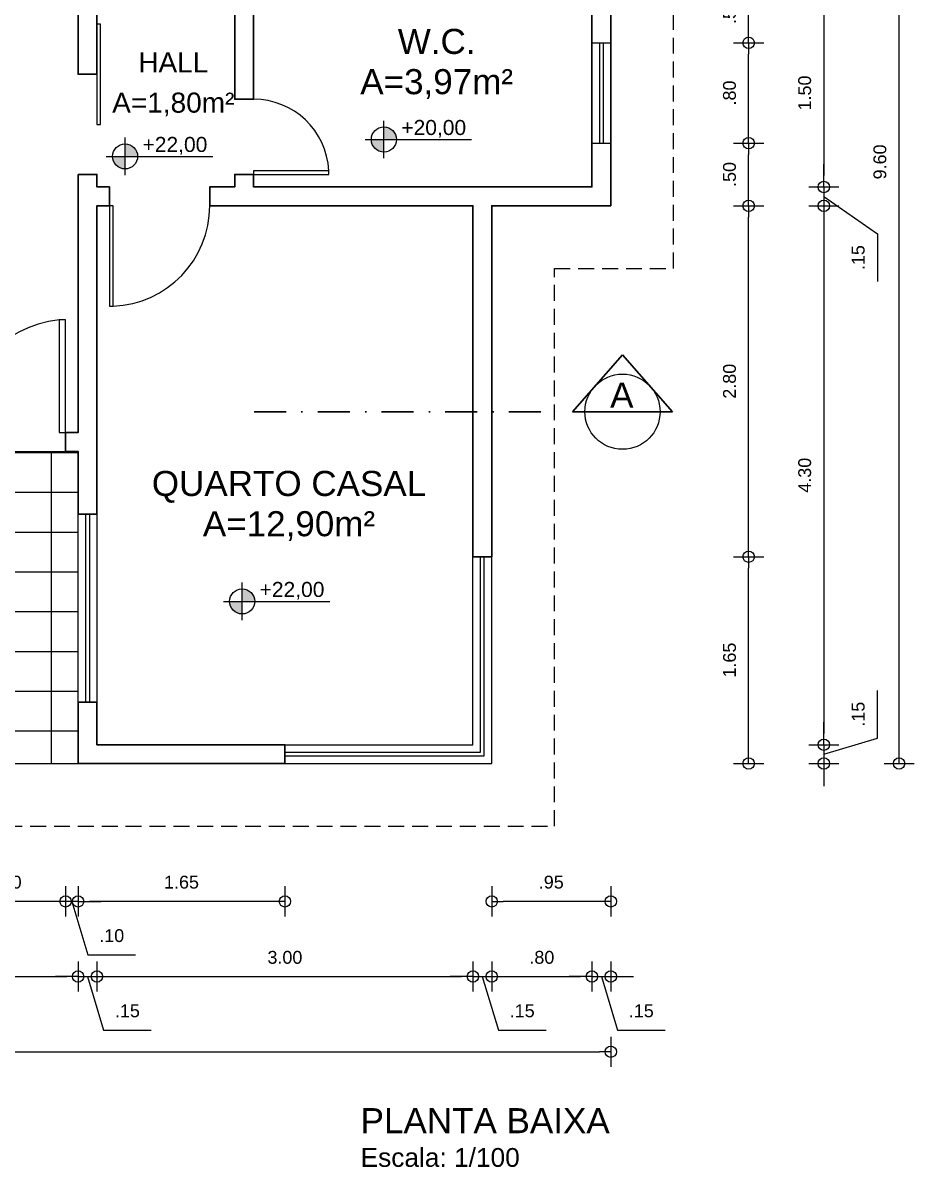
# Model space of a CAD drawing. Header units: millimetres. Extents: x -1525 to 15138, y -10945 to 5726.
# Drawn here: x 8027 to 15138, y -10782 to -1652 of the extents above; entities that cross this region are included whole.
import ezdxf
from ezdxf.enums import TextEntityAlignment as Align

# ---------------------------------------------------------------- set-up
doc = ezdxf.new("R2010")
doc.units = ezdxf.units.MM
doc.header["$LTSCALE"] = 5
doc.linetypes.add('DASHDOTX2', pattern=[50.8, 25.4, -12.7, 0, -12.7])
doc.linetypes.add('DASHEDX2', pattern=[38.1, 25.4, -12.7])
for name, color, linetype in [('coberta', 7, 'DASHEDX2'), ('cota piso', 7, 'Continuous'), ('dimensoes', 7, 'Continuous'), ('janela alta', 7, 'Continuous'), ('janela baixa', 7, 'Continuous'), ('parede baixa', 7, 'Continuous'), ('paredes', 7, 'Continuous'), ('piso', 7, 'Continuous'), ('portas', 7, 'Continuous'), ('texto', 7, 'Continuous')]:
    doc.layers.add(name, color=color, linetype=linetype)
doc.layers.add('corte', color=7, linetype='Continuous', lineweight=30)
doc.styles.get("Standard").update_dxf_attribs({"font": 'Arial.ttf'})
doc.dimstyles.new('ISO-25', dxfattribs={"dimtxt": 102.5, "dimasz": 90.5, "dimexe": 120, "dimexo": 0.625, "dimgap": 100.625, "dimtad": 1, "dimlfac": 0.001, "dimzin": 4, "dimdsep": 46, "dimtxsty": 'Standard', "dimblk": 'ORIGIN', "dimblk1": 'ORIGIN', "dimblk2": 'ORIGIN', "dimcen": 2.5, "dimazin": 0, "dimtfac": 1, "dimtmove": 0, "dimatfit": 3, "dimldrblk": 'ORIGIN', "dimfxl": 120, "dimfxlon": 1, "dimarcsym": 0})

# ---------------------------------------------------------------- blocks, each defined once
blk = doc.blocks.new('_Origin')
at = {"color": 0, "linetype": 'ByBlock', "lineweight": -2}
blk.add_line((0, 0), (-1, 0), dxfattribs=at)
blk.add_circle((0, 0), 0.5, dxfattribs=at)
blk = doc.blocks.new('*D4')
at = {"layer": 'Defpoints', "color": 0, "transparency": 16777216}
for p in [(11767.6, -3111.8), (12717.6, -3111.8), (11767.6, -8661.8)]:
    blk.add_point(p, dxfattribs=at)
at = {"layer": 'dimensoes', "color": 0, "lineweight": -2, "transparency": 16777216}
for p, q in [((11767.6, -8541.8), (11767.6, -8781.8)), ((12717.6, -8541.8), (12717.6, -8781.8)), ((12627.1, -8661.8), (11858.1, -8661.8))]:
    blk.add_line(p, q, dxfattribs=at)
at = {"layer": 'dimensoes', "color": 0, "lineweight": -2, "transparency": 16777216, "xscale": 90.5, "yscale": 90.5, "zscale": 90.5, "rotation": 180}
blk.add_blockref('_Origin', (11767.6, -8661.8), dxfattribs=at)
at = {"layer": 'dimensoes', "color": 0, "lineweight": -2, "transparency": 16777216, "xscale": 90.5, "yscale": 90.5, "zscale": 90.5}
blk.add_blockref('_Origin', (12717.6, -8661.8), dxfattribs=at)
at = {"layer": 'dimensoes', "color": 0, "transparency": 16777216, "insert": (12242.6, -8509.2), "char_height": 102.5, "attachment_point": 5}
blk.add_mtext('.95', dxfattribs=at)
blk = doc.blocks.new('*D6')
at = {"layer": 'Defpoints', "color": 0, "transparency": 16777216}
for p in [(8467.6, -7561.8), (10117.6, -7561.8), (8467.6, -8661.8)]:
    blk.add_point(p, dxfattribs=at)
at = {"layer": 'dimensoes', "color": 0, "lineweight": -2, "transparency": 16777216}
for p, q in [((8467.6, -8541.8), (8467.6, -8781.8)), ((10117.6, -8541.8), (10117.6, -8781.8)), ((10027.1, -8661.8), (8558.1, -8661.8))]:
    blk.add_line(p, q, dxfattribs=at)
at = {"layer": 'dimensoes', "color": 0, "lineweight": -2, "transparency": 16777216, "xscale": 90.5, "yscale": 90.5, "zscale": 90.5, "rotation": 180}
blk.add_blockref('_Origin', (8467.6, -8661.8), dxfattribs=at)
at = {"layer": 'dimensoes', "color": 0, "lineweight": -2, "transparency": 16777216, "xscale": 90.5, "yscale": 90.5, "zscale": 90.5}
blk.add_blockref('_Origin', (10117.6, -8661.8), dxfattribs=at)
at = {"layer": 'dimensoes', "color": 0, "transparency": 16777216, "insert": (9292.6, -8509.2), "char_height": 102.5, "attachment_point": 5}
blk.add_mtext('1.65', dxfattribs=at)
blk = doc.blocks.new('*D7')
at = {"layer": 'Defpoints', "color": 0, "transparency": 16777216}
for p in [(8367.6, -5071.8), (8467.6, -7561.8), (8367.6, -8661.8)]:
    blk.add_point(p, dxfattribs=at)
at = {"layer": 'dimensoes', "color": 0, "lineweight": -2, "transparency": 16777216}
for p, q in [((8367.6, -8541.8), (8367.6, -8781.8)), ((8467.6, -8541.8), (8467.6, -8781.8)), ((8277.1, -8661.8), (8186.6, -8661.8)), ((8467.6, -8661.8), (8367.6, -8661.8)), ((8467.6, -8661.8), (8367.6, -8661.8)), ((8417.6, -8661.8), (8545.6, -9088.6)), ((8558.1, -8661.8), (8648.6, -8661.8)), ((8545.6, -9088.6), (8925.9, -9088.6))]:
    blk.add_line(p, q, dxfattribs=at)
at = {"layer": 'dimensoes', "color": 0, "lineweight": -2, "transparency": 16777216, "xscale": 90.5, "yscale": 90.5, "zscale": 90.5}
blk.add_blockref('_Origin', (8367.6, -8661.8), dxfattribs=at)
at = {"layer": 'dimensoes', "color": 0, "lineweight": -2, "transparency": 16777216, "xscale": 90.5, "yscale": 90.5, "zscale": 90.5, "rotation": 180}
blk.add_blockref('_Origin', (8467.6, -8661.8), dxfattribs=at)
at = {"layer": 'dimensoes', "color": 0, "transparency": 16777216, "insert": (8735.8, -8936), "char_height": 102.5, "attachment_point": 5}
blk.add_mtext('.10', dxfattribs=at)
blk = doc.blocks.new('*D8')
at = {"layer": 'Defpoints', "color": 0, "transparency": 16777216}
for p in [(7467.6, -5071.8), (8367.6, -5071.8), (7467.6, -8661.8)]:
    blk.add_point(p, dxfattribs=at)
at = {"layer": 'dimensoes', "color": 0, "lineweight": -2, "transparency": 16777216}
for p, q in [((7467.6, -8541.8), (7467.6, -8781.8)), ((8367.6, -8541.8), (8367.6, -8781.8)), ((8277.1, -8661.8), (7558.1, -8661.8))]:
    blk.add_line(p, q, dxfattribs=at)
at = {"layer": 'dimensoes', "color": 0, "lineweight": -2, "transparency": 16777216, "xscale": 90.5, "yscale": 90.5, "zscale": 90.5, "rotation": 180}
blk.add_blockref('_Origin', (7467.6, -8661.8), dxfattribs=at)
at = {"layer": 'dimensoes', "color": 0, "lineweight": -2, "transparency": 16777216, "xscale": 90.5, "yscale": 90.5, "zscale": 90.5}
blk.add_blockref('_Origin', (8367.6, -8661.8), dxfattribs=at)
at = {"layer": 'dimensoes', "color": 0, "transparency": 16777216, "insert": (7917.6, -8509.2), "char_height": 102.5, "attachment_point": 5}
blk.add_mtext('.90', dxfattribs=at)
blk = doc.blocks.new('*D12')
at = {"layer": 'Defpoints', "color": 0, "transparency": 16777216}
for p in [(4567.6, -3711.8), (8467.6, -7561.8), (8467.6, -9261.8)]:
    blk.add_point(p, dxfattribs=at)
at = {"layer": 'dimensoes', "color": 0, "lineweight": -2, "transparency": 16777216}
for p, q in [((4567.6, -9141.8), (4567.6, -9381.8)), ((8467.6, -9141.8), (8467.6, -9381.8)), ((4658.1, -9261.8), (8377.1, -9261.8))]:
    blk.add_line(p, q, dxfattribs=at)
at = {"layer": 'dimensoes', "color": 0, "lineweight": -2, "transparency": 16777216, "xscale": 90.5, "yscale": 90.5, "zscale": 90.5, "rotation": 180}
blk.add_blockref('_Origin', (4567.6, -9261.8), dxfattribs=at)
at = {"layer": 'dimensoes', "color": 0, "lineweight": -2, "transparency": 16777216, "xscale": 90.5, "yscale": 90.5, "zscale": 90.5}
blk.add_blockref('_Origin', (8467.6, -9261.8), dxfattribs=at)
at = {"layer": 'dimensoes', "color": 0, "transparency": 16777216, "insert": (6517.6, -9109.2), "char_height": 102.5, "attachment_point": 5}
blk.add_mtext('3.90', dxfattribs=at)
blk = doc.blocks.new('*D13')
at = {"layer": 'Defpoints', "color": 0, "transparency": 16777216}
for p in [(8617.6, -7411.8), (8467.6, -7561.8), (8617.6, -9261.8)]:
    blk.add_point(p, dxfattribs=at)
at = {"layer": 'dimensoes', "color": 0, "lineweight": -2, "transparency": 16777216}
for p, q in [((8467.6, -9141.8), (8467.6, -9381.8)), ((8617.6, -9141.8), (8617.6, -9381.8)), ((8377.1, -9261.8), (8286.6, -9261.8)), ((8467.6, -9261.8), (8617.6, -9261.8)), ((8467.6, -9261.8), (8617.6, -9261.8)), ((8542.6, -9261.8), (8670.6, -9688.6)), ((8708.1, -9261.8), (8798.6, -9261.8)), ((8670.6, -9688.6), (9050.9, -9688.6))]:
    blk.add_line(p, q, dxfattribs=at)
at = {"layer": 'dimensoes', "color": 0, "lineweight": -2, "transparency": 16777216, "xscale": 90.5, "yscale": 90.5, "zscale": 90.5}
blk.add_blockref('_Origin', (8467.6, -9261.8), dxfattribs=at)
at = {"layer": 'dimensoes', "color": 0, "lineweight": -2, "transparency": 16777216, "xscale": 90.5, "yscale": 90.5, "zscale": 90.5, "rotation": 180}
blk.add_blockref('_Origin', (8617.6, -9261.8), dxfattribs=at)
at = {"layer": 'dimensoes', "color": 0, "transparency": 16777216, "insert": (8860.8, -9536), "char_height": 102.5, "attachment_point": 5}
blk.add_mtext('.15', dxfattribs=at)
blk = doc.blocks.new('*D14')
at = {"layer": 'Defpoints', "color": 0, "transparency": 16777216}
for p in [(11617.6, -5911.8), (11767.6, -5911.8), (11767.6, -9261.8)]:
    blk.add_point(p, dxfattribs=at)
at = {"layer": 'dimensoes', "color": 0, "lineweight": -2, "transparency": 16777216}
for p, q in [((11617.6, -9141.8), (11617.6, -9381.8)), ((11767.6, -9141.8), (11767.6, -9381.8)), ((11527.1, -9261.8), (11436.6, -9261.8)), ((11617.6, -9261.8), (11767.6, -9261.8)), ((11617.6, -9261.8), (11767.6, -9261.8)), ((11692.6, -9261.8), (11820.6, -9688.6)), ((11858.1, -9261.8), (11948.6, -9261.8)), ((11820.6, -9688.6), (12200.9, -9688.6))]:
    blk.add_line(p, q, dxfattribs=at)
at = {"layer": 'dimensoes', "color": 0, "lineweight": -2, "transparency": 16777216, "xscale": 90.5, "yscale": 90.5, "zscale": 90.5}
blk.add_blockref('_Origin', (11617.6, -9261.8), dxfattribs=at)
at = {"layer": 'dimensoes', "color": 0, "lineweight": -2, "transparency": 16777216, "xscale": 90.5, "yscale": 90.5, "zscale": 90.5, "rotation": 180}
blk.add_blockref('_Origin', (11767.6, -9261.8), dxfattribs=at)
at = {"layer": 'dimensoes', "color": 0, "transparency": 16777216, "insert": (12010.8, -9536), "char_height": 102.5, "attachment_point": 5}
blk.add_mtext('.15', dxfattribs=at)
blk = doc.blocks.new('*D15')
at = {"layer": 'Defpoints', "color": 0, "transparency": 16777216}
for p in [(12567.6, -2961.8), (11767.6, -5911.8), (12567.6, -9261.8)]:
    blk.add_point(p, dxfattribs=at)
at = {"layer": 'dimensoes', "color": 0, "lineweight": -2, "transparency": 16777216}
for p, q in [((11767.6, -9141.8), (11767.6, -9381.8)), ((12567.6, -9141.8), (12567.6, -9381.8)), ((11858.1, -9261.8), (12477.1, -9261.8))]:
    blk.add_line(p, q, dxfattribs=at)
at = {"layer": 'dimensoes', "color": 0, "lineweight": -2, "transparency": 16777216, "xscale": 90.5, "yscale": 90.5, "zscale": 90.5, "rotation": 180}
blk.add_blockref('_Origin', (11767.6, -9261.8), dxfattribs=at)
at = {"layer": 'dimensoes', "color": 0, "lineweight": -2, "transparency": 16777216, "xscale": 90.5, "yscale": 90.5, "zscale": 90.5}
blk.add_blockref('_Origin', (12567.6, -9261.8), dxfattribs=at)
at = {"layer": 'dimensoes', "color": 0, "transparency": 16777216, "insert": (12167.6, -9109.2), "char_height": 102.5, "attachment_point": 5}
blk.add_mtext('.80', dxfattribs=at)
blk = doc.blocks.new('*D16')
at = {"layer": 'Defpoints', "color": 0, "transparency": 16777216}
for p in [(12567.6, -2961.8), (12717.6, -3111.8), (12717.6, -9261.8)]:
    blk.add_point(p, dxfattribs=at)
at = {"layer": 'dimensoes', "color": 0, "lineweight": -2, "transparency": 16777216}
for p, q in [((12567.6, -9141.8), (12567.6, -9381.8)), ((12717.6, -9141.8), (12717.6, -9381.8)), ((12477.1, -9261.8), (12386.6, -9261.8)), ((12567.6, -9261.8), (12717.6, -9261.8)), ((12567.6, -9261.8), (12717.6, -9261.8)), ((12642.6, -9261.8), (12770.6, -9688.6)), ((12808.1, -9261.8), (12898.6, -9261.8)), ((12770.6, -9688.6), (13150.9, -9688.6))]:
    blk.add_line(p, q, dxfattribs=at)
at = {"layer": 'dimensoes', "color": 0, "lineweight": -2, "transparency": 16777216, "xscale": 90.5, "yscale": 90.5, "zscale": 90.5}
blk.add_blockref('_Origin', (12567.6, -9261.8), dxfattribs=at)
at = {"layer": 'dimensoes', "color": 0, "lineweight": -2, "transparency": 16777216, "xscale": 90.5, "yscale": 90.5, "zscale": 90.5, "rotation": 180}
blk.add_blockref('_Origin', (12717.6, -9261.8), dxfattribs=at)
at = {"layer": 'dimensoes', "color": 0, "transparency": 16777216, "insert": (12960.8, -9536), "char_height": 102.5, "attachment_point": 5}
blk.add_mtext('.15', dxfattribs=at)
blk = doc.blocks.new('*D17')
at = {"layer": 'Defpoints', "color": 0, "transparency": 16777216}
for p in [(11767.6, -5911.8), (13817.6, -5911.8), (11767.6, -7561.8)]:
    blk.add_point(p, dxfattribs=at)
at = {"layer": 'dimensoes', "color": 0, "lineweight": -2, "transparency": 16777216}
for p, q in [((13697.6, -5911.8), (13937.6, -5911.8)), ((13817.6, -7471.3), (13817.6, -6002.3)), ((13697.6, -7561.8), (13937.6, -7561.8))]:
    blk.add_line(p, q, dxfattribs=at)
at = {"layer": 'dimensoes', "color": 0, "lineweight": -2, "transparency": 16777216, "xscale": 90.5, "yscale": 90.5, "zscale": 90.5}
for p, rotation in [((13817.6, -5911.8), 90), ((13817.6, -7561.8), 270)]:
    blk.add_blockref('_Origin', p, dxfattribs=dict(at, rotation=rotation))
at = {"layer": 'dimensoes', "color": 0, "transparency": 16777216, "insert": (13665, -6736.8), "char_height": 102.5, "attachment_point": 5, "rotation": 90}
blk.add_mtext('1.65', dxfattribs=at)
blk = doc.blocks.new('*D18')
at = {"layer": 'Defpoints', "color": 0, "transparency": 16777216}
for p in [(12717.6, -3111.8), (13817.6, -3111.8), (11767.6, -5911.8)]:
    blk.add_point(p, dxfattribs=at)
at = {"layer": 'dimensoes', "color": 0, "lineweight": -2, "transparency": 16777216}
for p, q in [((13697.6, -3111.8), (13937.6, -3111.8)), ((13817.6, -5821.3), (13817.6, -3202.3)), ((13697.6, -5911.8), (13937.6, -5911.8))]:
    blk.add_line(p, q, dxfattribs=at)
at = {"layer": 'dimensoes', "color": 0, "lineweight": -2, "transparency": 16777216, "xscale": 90.5, "yscale": 90.5, "zscale": 90.5}
for p, rotation in [((13817.6, -3111.8), 90), ((13817.6, -5911.8), 270)]:
    blk.add_blockref('_Origin', p, dxfattribs=dict(at, rotation=rotation))
at = {"layer": 'dimensoes', "color": 0, "transparency": 16777216, "insert": (13665, -4511.8), "char_height": 102.5, "attachment_point": 5, "rotation": 90}
blk.add_mtext('2.80', dxfattribs=at)
blk = doc.blocks.new('*D19')
at = {"layer": 'Defpoints', "color": 0, "transparency": 16777216}
for p in [(12717.6, -2611.8), (13817.6, -2611.8), (12717.6, -3111.8)]:
    blk.add_point(p, dxfattribs=at)
at = {"layer": 'dimensoes', "color": 0, "lineweight": -2, "transparency": 16777216}
for p, q in [((13697.6, -2611.8), (13937.6, -2611.8)), ((13817.6, -3021.3), (13817.6, -2702.3)), ((13697.6, -3111.8), (13937.6, -3111.8))]:
    blk.add_line(p, q, dxfattribs=at)
at = {"layer": 'dimensoes', "color": 0, "lineweight": -2, "transparency": 16777216, "xscale": 90.5, "yscale": 90.5, "zscale": 90.5}
for p, rotation in [((13817.6, -2611.8), 90), ((13817.6, -3111.8), 270)]:
    blk.add_blockref('_Origin', p, dxfattribs=dict(at, rotation=rotation))
at = {"layer": 'dimensoes', "color": 0, "transparency": 16777216, "insert": (13665, -2861.8), "char_height": 102.5, "attachment_point": 5, "rotation": 90}
blk.add_mtext('.50', dxfattribs=at)
blk = doc.blocks.new('*D20')
at = {"layer": 'Defpoints', "color": 0, "transparency": 16777216}
for p in [(12717.6, -1811.8), (13817.6, -1811.8), (12717.6, -2611.8)]:
    blk.add_point(p, dxfattribs=at)
at = {"layer": 'dimensoes', "color": 0, "lineweight": -2, "transparency": 16777216}
for p, q in [((13697.6, -1811.8), (13937.6, -1811.8)), ((13817.6, -2521.3), (13817.6, -1902.3)), ((13697.6, -2611.8), (13937.6, -2611.8))]:
    blk.add_line(p, q, dxfattribs=at)
at = {"layer": 'dimensoes', "color": 0, "lineweight": -2, "transparency": 16777216, "xscale": 90.5, "yscale": 90.5, "zscale": 90.5}
for p, rotation in [((13817.6, -1811.8), 90), ((13817.6, -2611.8), 270)]:
    blk.add_blockref('_Origin', p, dxfattribs=dict(at, rotation=rotation))
at = {"layer": 'dimensoes', "color": 0, "transparency": 16777216, "insert": (13665, -2211.8), "char_height": 102.5, "attachment_point": 5, "rotation": 90}
blk.add_mtext('.80', dxfattribs=at)
blk = doc.blocks.new('*D21')
at = {"layer": 'Defpoints', "color": 0, "transparency": 16777216}
for p in [(12717.6, -1311.8), (13817.6, -1311.8), (12717.6, -1811.8)]:
    blk.add_point(p, dxfattribs=at)
at = {"layer": 'dimensoes', "color": 0, "lineweight": -2, "transparency": 16777216}
for p, q in [((13697.6, -1311.8), (13937.6, -1311.8)), ((13817.6, -1721.3), (13817.6, -1402.3)), ((13697.6, -1811.8), (13937.6, -1811.8))]:
    blk.add_line(p, q, dxfattribs=at)
at = {"layer": 'dimensoes', "color": 0, "lineweight": -2, "transparency": 16777216, "xscale": 90.5, "yscale": 90.5, "zscale": 90.5}
for p, rotation in [((13817.6, -1311.8), 90), ((13817.6, -1811.8), 270)]:
    blk.add_blockref('_Origin', p, dxfattribs=dict(at, rotation=rotation))
at = {"layer": 'dimensoes', "color": 0, "transparency": 16777216, "insert": (13665, -1561.8), "char_height": 102.5, "attachment_point": 5, "rotation": 90}
blk.add_mtext('.50', dxfattribs=at)
blk = doc.blocks.new('*D25')
at = {"layer": 'Defpoints', "color": 0, "transparency": 16777216}
for p in [(11573.9, 2038.2), (15017.6, 2038.2), (11573.9, -7561.8)]:
    blk.add_point(p, dxfattribs=at)
at = {"layer": 'dimensoes', "color": 0, "lineweight": -2, "transparency": 16777216}
for p, q in [((14897.6, 2038.2), (15137.6, 2038.2)), ((15017.6, -7471.3), (15017.6, 1947.7)), ((14897.6, -7561.8), (15137.6, -7561.8))]:
    blk.add_line(p, q, dxfattribs=at)
at = {"layer": 'dimensoes', "color": 0, "lineweight": -2, "transparency": 16777216, "xscale": 90.5, "yscale": 90.5, "zscale": 90.5}
for p, rotation in [((15017.6, 2038.2), 90), ((15017.6, -7561.8), 270)]:
    blk.add_blockref('_Origin', p, dxfattribs=dict(at, rotation=rotation))
at = {"layer": 'dimensoes', "color": 0, "transparency": 16777216, "insert": (14865, -2761.8), "char_height": 102.5, "attachment_point": 5, "rotation": 90}
blk.add_mtext('9.60', dxfattribs=at)
blk = doc.blocks.new('*D28')
at = {"layer": 'Defpoints', "color": 0, "transparency": 16777216}
for p in [(12567.6, -1461.8), (12567.6, -2961.8), (14417.6, -2961.8)]:
    blk.add_point(p, dxfattribs=at)
at = {"layer": 'dimensoes', "color": 0, "lineweight": -2, "transparency": 16777216}
for p, q in [((14297.6, -1461.8), (14537.6, -1461.8)), ((14417.6, -1552.3), (14417.6, -2871.3)), ((14297.6, -2961.8), (14537.6, -2961.8))]:
    blk.add_line(p, q, dxfattribs=at)
at = {"layer": 'dimensoes', "color": 0, "lineweight": -2, "transparency": 16777216, "xscale": 90.5, "yscale": 90.5, "zscale": 90.5}
for p, rotation in [((14417.6, -1461.8), 90), ((14417.6, -2961.8), 270)]:
    blk.add_blockref('_Origin', p, dxfattribs=dict(at, rotation=rotation))
at = {"layer": 'dimensoes', "color": 0, "transparency": 16777216, "insert": (14265, -2211.8), "char_height": 102.5, "attachment_point": 5, "rotation": 90}
blk.add_mtext('1.50', dxfattribs=at)
blk = doc.blocks.new('*D29')
at = {"layer": 'Defpoints', "color": 0, "transparency": 16777216}
for p in [(12567.6, -2961.8), (12717.6, -3111.8), (14417.6, -3111.8)]:
    blk.add_point(p, dxfattribs=at)
at = {"layer": 'dimensoes', "color": 0, "lineweight": -2, "transparency": 16777216}
for p, q in [((14417.6, -2871.3), (14417.6, -2780.8)), ((14297.6, -2961.8), (14537.6, -2961.8)), ((14417.6, -2961.8), (14417.6, -3111.8)), ((14417.6, -2961.8), (14417.6, -3111.8)), ((14417.6, -3036.8), (14844.4, -3335.2)), ((14297.6, -3111.8), (14537.6, -3111.8)), ((14417.6, -3202.3), (14417.6, -3292.8)), ((14844.4, -3335.2), (14844.4, -3715.4))]:
    blk.add_line(p, q, dxfattribs=at)
at = {"layer": 'dimensoes', "color": 0, "lineweight": -2, "transparency": 16777216, "xscale": 90.5, "yscale": 90.5, "zscale": 90.5}
for p, rotation in [((14417.6, -2961.8), 270), ((14417.6, -3111.8), 90)]:
    blk.add_blockref('_Origin', p, dxfattribs=dict(at, rotation=rotation))
at = {"layer": 'dimensoes', "color": 0, "transparency": 16777216, "insert": (14691.8, -3525.3), "char_height": 102.5, "attachment_point": 5, "rotation": 90}
blk.add_mtext('.15', dxfattribs=at)
blk = doc.blocks.new('*D30')
at = {"layer": 'Defpoints', "color": 0, "transparency": 16777216}
for p in [(12717.6, -3111.8), (11617.6, -7411.8), (14417.6, -7411.8)]:
    blk.add_point(p, dxfattribs=at)
at = {"layer": 'dimensoes', "color": 0, "lineweight": -2, "transparency": 16777216}
for p, q in [((14297.6, -3111.8), (14537.6, -3111.8)), ((14417.6, -3202.3), (14417.6, -7321.3)), ((14297.6, -7411.8), (14537.6, -7411.8))]:
    blk.add_line(p, q, dxfattribs=at)
at = {"layer": 'dimensoes', "color": 0, "lineweight": -2, "transparency": 16777216, "xscale": 90.5, "yscale": 90.5, "zscale": 90.5}
for p, rotation in [((14417.6, -3111.8), 90), ((14417.6, -7411.8), 270)]:
    blk.add_blockref('_Origin', p, dxfattribs=dict(at, rotation=rotation))
at = {"layer": 'dimensoes', "color": 0, "transparency": 16777216, "insert": (14265, -5261.8), "char_height": 102.5, "attachment_point": 5, "rotation": 90}
blk.add_mtext('4.30', dxfattribs=at)
blk = doc.blocks.new('*D31')
at = {"layer": 'Defpoints', "color": 0, "transparency": 16777216}
for p in [(11617.6, -7411.8), (11767.6, -7561.8), (14417.6, -7561.8)]:
    blk.add_point(p, dxfattribs=at)
at = {"layer": 'dimensoes', "color": 0, "lineweight": -2, "transparency": 16777216}
for p, q in [((14844.4, -7358.7), (14844.4, -6978.5)), ((14417.6, -7321.3), (14417.6, -7230.8)), ((14417.6, -7486.8), (14844.4, -7358.7)), ((14297.6, -7411.8), (14537.6, -7411.8)), ((14417.6, -7411.8), (14417.6, -7561.8)), ((14417.6, -7411.8), (14417.6, -7561.8)), ((14297.6, -7561.8), (14537.6, -7561.8)), ((14417.6, -7652.3), (14417.6, -7742.8))]:
    blk.add_line(p, q, dxfattribs=at)
at = {"layer": 'dimensoes', "color": 0, "lineweight": -2, "transparency": 16777216, "xscale": 90.5, "yscale": 90.5, "zscale": 90.5}
for p, rotation in [((14417.6, -7411.8), 270), ((14417.6, -7561.8), 90)]:
    blk.add_blockref('_Origin', p, dxfattribs=dict(at, rotation=rotation))
at = {"layer": 'dimensoes', "color": 0, "transparency": 16777216, "insert": (14691.8, -7168.6), "char_height": 102.5, "attachment_point": 5, "rotation": 90}
blk.add_mtext('.15', dxfattribs=at)
blk = doc.blocks.new('*D74')
at = {"layer": 'Defpoints', "color": 0, "transparency": 16777216}
for p in [(11617.6, -5911.8), (8617.6, -7411.8), (11617.6, -9261.8)]:
    blk.add_point(p, dxfattribs=at)
at = {"layer": 'paredes', "color": 0, "lineweight": -2, "transparency": 16777216}
for p, q in [((8617.6, -9141.8), (8617.6, -9381.8)), ((11617.6, -9141.8), (11617.6, -9381.8)), ((8708.1, -9261.8), (11527.1, -9261.8))]:
    blk.add_line(p, q, dxfattribs=at)
at = {"layer": 'paredes', "color": 0, "lineweight": -2, "transparency": 16777216, "xscale": 90.5, "yscale": 90.5, "zscale": 90.5, "rotation": 180}
blk.add_blockref('_Origin', (8617.6, -9261.8), dxfattribs=at)
at = {"layer": 'paredes', "color": 0, "lineweight": -2, "transparency": 16777216, "xscale": 90.5, "yscale": 90.5, "zscale": 90.5}
blk.add_blockref('_Origin', (11617.6, -9261.8), dxfattribs=at)
at = {"layer": 'paredes', "color": 0, "transparency": 16777216, "insert": (10117.6, -9109.2), "char_height": 102.5, "attachment_point": 5}
blk.add_mtext('3.00', dxfattribs=at)
blk = doc.blocks.new('*D77')
at = {"layer": 'Defpoints', "color": 0, "transparency": 16777216}
for p in [(1917.6, -1071.8), (12717.6, -3111.8), (12717.6, -9861.8)]:
    blk.add_point(p, dxfattribs=at)
at = {"layer": 'dimensoes', "color": 0, "lineweight": -2, "transparency": 16777216}
for p, q in [((1917.6, -9741.8), (1917.6, -9981.8)), ((12717.6, -9741.8), (12717.6, -9981.8)), ((2008.1, -9861.8), (12627.1, -9861.8))]:
    blk.add_line(p, q, dxfattribs=at)
at = {"layer": 'dimensoes', "color": 0, "lineweight": -2, "transparency": 16777216, "xscale": 90.5, "yscale": 90.5, "zscale": 90.5, "rotation": 180}
blk.add_blockref('_Origin', (1917.6, -9861.8), dxfattribs=at)
at = {"layer": 'dimensoes', "color": 0, "lineweight": -2, "transparency": 16777216, "xscale": 90.5, "yscale": 90.5, "zscale": 90.5}
blk.add_blockref('_Origin', (12717.6, -9861.8), dxfattribs=at)
at = {"layer": 'dimensoes', "color": 0, "transparency": 16777216, "insert": (7317.6, -9709.2), "char_height": 102.5, "attachment_point": 5}
blk.add_mtext('10.80', dxfattribs=at)

msp = doc.modelspace()

# ---------------------------------------------------------------- hatches: boundary and pattern name
at = {"layer": 'cota piso', "ltscale": 10}
h = msp.add_hatch(color=256, dxfattribs=at)
h.dxf.hatch_style = 1
h.paths.add_polyline_path([(6003.544, -136.071), (6003.544, -236.071), (6103.544, -236.071, 0.41421356)])
h.paths.add_polyline_path([(6003.544, -236.071), (5903.544, -236.071, 0.41421356), (6003.544, -336.071)])
h.paths.add_polyline_path([(9825.709, -197.504), (9825.709, -297.504), (9925.709, -297.504, 0.41421356)])
h.paths.add_polyline_path([(9825.709, -297.504), (9725.709, -297.504, 0.41421356), (9825.709, -397.504)])
h.paths.add_polyline_path([(9879.549, -6293.517), (10468.908, -6293.517), (10468.908, -6077.419), (9879.549, -6077.419)], flags=9)
h.paths.add_polyline_path([(8691.761, -2449.961), (9762.429, -2449.961), (9762.429, -2158.556), (8691.761, -2158.556)], flags=9)
h.paths.add_polyline_path([(8907.859, -2087.286), (9546.331, -2087.286), (9546.331, -1848.268), (8907.859, -1848.268)], flags=9)
h.paths.add_polyline_path([(9403.342, -5850.198), (10897.203, -5850.198), (10897.203, -5485.942), (9403.342, -5485.942)], flags=9)
h.paths.add_polyline_path([(9011.118, -5498.3), (11289.427, -5498.3), (11289.427, -5170.879), (9011.118, -5170.879)], flags=9)
h = msp.add_hatch(color=256, dxfattribs=at)
h.dxf.hatch_style = 1
h.paths.add_polyline_path([(10907.222, -2482.801), (10907.222, -2582.801), (11007.222, -2582.801, 0.41421356)])
h.paths.add_polyline_path([(10907.222, -2582.801), (10807.222, -2582.801, 0.41421356), (10907.222, -2682.801)])
h = msp.add_hatch(color=256, dxfattribs=at)
h.dxf.hatch_style = 1
h.paths.add_polyline_path([(8842.515, -2617.953), (8842.515, -2717.953), (8942.515, -2717.953, 0.41421356)])
h.paths.add_polyline_path([(8842.515, -2717.953), (8742.515, -2717.953, 0.41421356), (8842.515, -2817.953)])
h = msp.add_hatch(color=256, dxfattribs=at)
h.dxf.hatch_style = 1
h.paths.add_polyline_path([(9776.549, -6168.765), (9776.549, -6268.765), (9876.549, -6268.765, 0.41421356)])
h.paths.add_polyline_path([(9776.549, -6268.765), (9676.549, -6268.765, 0.41421356), (9776.549, -6368.765)])
h = msp.add_hatch(color=256, dxfattribs=at)
h.dxf.hatch_style = 1
h.paths.add_polyline_path([(9776.549, -6268.765), (9676.549, -6268.765, 0.41421356), (9776.549, -6368.765)])
h.paths.add_polyline_path([(9776.549, -6168.765), (9776.549, -6268.765), (9876.549, -6268.765, 0.41421356)])
at = {"layer": 'piso'}
h = msp.add_hatch(dxfattribs=at)
h.set_pattern_fill('NET', color=256, scale=100)
h.paths.add_polyline_path([(4417.612, -5071.767), (4417.612, -3711.767), (4417.612, -1071.767), (1917.612, -1071.767), (1917.612, -7561.767), (8467.612, -7561.767), (8467.612, -5071.767), (8367.612, -5071.767), (7467.612, -5071.767), (6067.612, -5071.767)])
edge = h.paths.add_edge_path(flags=16)
edge.add_arc((2067.612, -4161.767), 150, 0, 360)
edge = h.paths.add_edge_path(flags=16)
edge.add_arc((2067.612, -7411.767), 150, 0, 360)
h.paths.add_polyline_path([(3936.27, -5929.357), (5361.918, -5929.357), (5361.918, -5630.584), (3936.27, -5630.584)], flags=24)
h.paths.add_polyline_path([(3902.163, -6302.401), (5396.024, -6302.401), (5396.024, -5938.144), (3902.163, -5938.144)], flags=24)
h.paths.add_polyline_path([(4405.275, -6885.722), (4994.633, -6885.722), (4994.633, -6669.624), (4405.275, -6669.624)], flags=24)
h.paths.add_polyline_path([(3936.27, -5929.357), (5361.918, -5929.357), (5361.918, -5630.584), (3936.27, -5630.584)], flags=24)
h.paths.add_polyline_path([(3902.163, -6274.159), (5396.024, -6274.159), (5396.024, -5909.902), (3902.163, -5909.902)], flags=24)

# ---------------------------------------------------------------- linework, layer by layer
at = {"layer": 'coberta'}
msp.add_lwpolyline([(1417.612, 2688.233), (1417.612, -8061.767), (12267.612, -8061.767), (12267.612, -3611.767), (13217.612, -3611.767), (13217.612, -811.767), (12267.612, -811.767), (12267.612, 2688.233)], close=True, dxfattribs=at)
at = {"layer": 'corte'}
for p, q in [((12810.941, -4301.455), (12410.941, -4755.013)), ((13210.941, -4755.013), (12810.941, -4301.455)), ((12410.941, -4755.013), (13210.941, -4755.013))]:
    msp.add_line(p, q, dxfattribs=at)
at = {"layer": 'corte', "linetype": 'DASHDOTX2', "lineweight": 30, "ltscale": 2}
msp.add_line((9872.845, -4755.013), (12410.941, -4755.013), dxfattribs=at)
at = {"layer": 'corte', "lineweight": -3}
msp.add_circle((12810.941, -4755.013), 300, dxfattribs=at)
at = {"layer": 'cota piso', "ltscale": 10}
for p, q in [((10907.222, -2732.801), (10907.222, -2432.801)), ((8842.515, -2867.953), (8842.515, -2567.953)), ((10757.222, -2582.801), (11607.222, -2582.801)), ((8692.515, -2717.953), (9542.515, -2717.953)), ((9776.549, -6418.765), (9776.549, -6118.765)), ((9626.549, -6268.765), (10476.549, -6268.765))]:
    msp.add_line(p, q, dxfattribs=at)
for centre in [(10907.222, -2582.801), (8842.515, -2717.953), (9776.549, -6268.765)]:
    msp.add_circle(centre, 100, dxfattribs=at)
at = {"layer": 'janela alta'}
for p, q in [((12567.612, -1811.767), (12717.612, -1811.767)), ((12627.612, -1811.767), (12627.612, -2611.767)), ((12657.612, -1811.767), (12657.612, -2611.767)), ((12567.612, -2611.767), (12717.612, -2611.767))]:
    msp.add_line(p, q, dxfattribs=at)
at = {"layer": 'janela baixa'}
for p, q in [((8527.612, -5571.767), (8527.612, -7071.767)), ((8557.612, -5571.767), (8557.612, -7071.767))]:
    msp.add_line(p, q, dxfattribs=at)
for points in [[(10117.612, -7501.767), (11707.612, -7501.767), (11707.612, -5911.767)], [(10117.612, -7471.767), (11677.612, -7471.767), (11677.612, -5911.767)]]:
    msp.add_lwpolyline(points, dxfattribs=at)
at = {"layer": 'parede baixa'}
for p, q in [((8467.612, -7071.767), (8467.612, -5571.767)), ((8617.612, -5571.767), (8617.612, -7071.767))]:
    msp.add_line(p, q, dxfattribs=at)
for points in [[(10117.612, -7411.767), (11617.612, -7411.767), (11617.612, -5911.767)], [(10117.612, -7561.767), (11767.612, -7561.767), (11767.612, -5911.767)]]:
    msp.add_lwpolyline(points, dxfattribs=at)
at = {"layer": 'paredes', "lineweight": 30}
for points in [[(8467.612, -911.767), (8467.612, -2061.767), (8617.612, -2061.767), (8617.612, -1461.767)], [(12567.612, -1461.767), (12567.612, -2961.767), (11617.612, -2961.767), (9867.612, -2961.767), (9867.612, -2861.767), (9717.612, -2861.767), (9717.612, -2961.767), (9517.612, -2961.767), (9517.612, -3111.767), (11617.612, -3111.767), (11617.612, -5911.767), (11767.612, -5911.767), (11767.612, -3111.767), (12717.612, -3111.767), (12717.612, -1311.767)], [(9717.612, -1461.767), (9717.612, -2261.767), (9867.612, -2261.767), (9867.612, -1461.767)]]:
    msp.add_lwpolyline(points, dxfattribs=at)
for points in [[(8467.612, -2861.767), (8467.612, -4921.767), (8367.612, -4921.767), (8367.612, -5071.767), (8467.612, -5071.767), (8467.612, -5571.767), (8617.612, -5571.767), (8617.612, -5411.767), (8617.612, -3111.767), (8717.612, -3111.767), (8717.612, -2961.767), (8617.612, -2961.767), (8617.612, -2861.767)], [(8467.612, -7071.767), (8467.612, -7561.767), (10117.612, -7561.767), (10117.612, -7411.767), (8617.612, -7411.767), (8617.612, -7071.767)]]:
    msp.add_lwpolyline(points, close=True, dxfattribs=at)
at = {"layer": 'piso'}
for p, q in [((7467.612, -5071.767), (8367.612, -5071.767)), ((1917.612, -7561.767), (8467.612, -7561.767))]:
    msp.add_line(p, q, dxfattribs=at)
at = {"layer": 'portas'}
for points in [[(8617.612, -1661.767), (8617.612, -2461.767), (8647.612, -2461.767), (8647.612, -1661.767)], [(9867.612, -2861.767), (10467.612, -2861.767), (10467.612, -2831.767), (9867.612, -2831.767)], [(8717.612, -3111.767), (8717.612, -3911.767), (8747.612, -3911.767), (8747.612, -3111.767)], [(8367.612, -4921.767), (8367.612, -4021.767), (8317.612, -4021.767), (8317.612, -4921.767), (8367.612, -4921.767)]]:
    msp.add_lwpolyline(points, close=True, dxfattribs=at)
for centre, radius, start, end in [((9867.612, -2861.767), 600.75, 2.8624052, 90), ((8717.612, -3111.767), 800.562, 272.1475854, 360), ((8434.805, -4983.838), 969.183, 96.945181, 176.3279731)]:
    msp.add_arc(centre, radius, start, end, dxfattribs=at)

# ---------------------------------------------------------------- texts
at = {"layer": 'corte'}
msp.add_text('A', height=200, dxfattribs=at).set_placement((12805.628, -4721.964), align=Align.CENTER)
at = {"layer": 'texto'}
for s, height, p in [('W.C.', 200, (11328.337, -1900.011)), ('HALL', 160, (9227.095, -2047.449)), ('A=3,97m²', 200, (11328.337, -2221.213)), ('A=1,80m²', 160, (9227.095, -2368.651)), ('QUARTO CASAL', 200, (10150.272, -5427.359)), ('A=12,90m²', 200, (10150.272, -5748.561))]:
    msp.add_text(s, height=height, dxfattribs=at).set_placement(p, align=Align.CENTER)
for s, height, p in [('+20,00', 120, (11046.238, -2546.98)), ('+22,00', 120, (8981.532, -2682.132)), ('+22,00', 120, (9915.565, -6232.944)), ('PLANTA BAIXA', 200, (10721.69, -10511.814)), ('Escala: 1/100', 150, (10721.69, -10780.355))]:
    msp.add_text(s, height=height, dxfattribs=at).set_placement(p)

# ---------------------------------------------------------------- dimensions: what is measured, and where the dimension line sits
at = {"layer": 'dimensoes'}
for base, p1, p2, picture, middle in [((15017.612, 2038.233), (11573.947, -7561.767), (11573.947, 2038.233), '*D25', (14865.038, -2761.767)), ((13817.612, -5911.767), (11767.612, -7561.767), (11767.612, -5911.767), '*D17', (13665.038, -6736.767))]:
    dim = msp.add_linear_dim(base=base, p1=p1, p2=p2, angle=90, dimstyle='ISO-25', dxfattribs=at)
    dim.commit()
    dim.dimension.update_dxf_attribs({"geometry": picture, "text_midpoint": middle})
for base, p1, p2, picture, middle in [((12717.612, -9861.767), (1917.612, -1071.767), (12717.612, -3111.767), '*D77', (7317.612, -9709.193)), ((12567.612, -9261.767), (11767.612, -5911.767), (12567.612, -2961.767), '*D15', (12167.612, -9109.193)), ((12717.612, -9261.767), (12567.612, -2961.767), (12717.612, -3111.767), '*D16', (12871.273, -9535.978)), ((8467.612, -9261.767), (4567.612, -3711.767), (8467.612, -7561.767), '*D12', (6517.612, -9109.193)), ((7467.612, -8661.767), (8367.612, -5071.767), (7467.612, -5071.767), '*D8', (7917.612, -8509.193)), ((8367.612, -8661.767), (8467.612, -7561.767), (8367.612, -5071.767), '*D7', (8646.273, -8935.978)), ((11767.612, -9261.767), (11617.612, -5911.767), (11767.612, -5911.767), '*D14', (11921.273, -9535.978)), ((8617.612, -9261.767), (8467.612, -7561.767), (8617.612, -7411.767), '*D13', (8771.273, -9535.978)), ((8467.612, -8661.767), (10117.612, -7561.767), (8467.612, -7561.767), '*D6', (9292.612, -8509.193))]:
    dim = msp.add_linear_dim(base=base, p1=p1, p2=p2, dimstyle='ISO-25', override={"dimtmove": 1}, dxfattribs=at)
    dim.commit()
    dim.dimension.update_dxf_attribs({"geometry": picture, "text_midpoint": middle})
for base, p1, p2, picture, middle in [((13817.612, -1311.767), (12717.612, -1811.767), (12717.612, -1311.767), '*D21', (13665.038, -1561.767)), ((14417.612, -2961.767), (12567.612, -1461.767), (12567.612, -2961.767), '*D28', (14265.038, -2211.767)), ((13817.612, -1811.767), (12717.612, -2611.767), (12717.612, -1811.767), '*D20', (13665.038, -2211.767)), ((13817.612, -2611.767), (12717.612, -3111.767), (12717.612, -2611.767), '*D19', (13665.038, -2861.767)), ((14417.612, -7411.767), (12717.612, -3111.767), (11617.612, -7411.767), '*D30', (14265.038, -5261.767)), ((13817.612, -3111.767), (11767.612, -5911.767), (12717.612, -3111.767), '*D18', (13665.038, -4511.767)), ((14417.612, -7561.767), (11617.612, -7411.767), (11767.612, -7561.767), '*D31', (14691.823, -7258.106))]:
    dim = msp.add_linear_dim(base=base, p1=p1, p2=p2, angle=90, dimstyle='ISO-25', override={"dimtmove": 1}, dxfattribs=at)
    dim.commit()
    dim.dimension.update_dxf_attribs({"geometry": picture, "text_midpoint": middle})
dim = msp.add_linear_dim(base=(14417.612, -3111.767), p1=(12567.612, -2961.767), p2=(12717.612, -3111.767), angle=90, dimstyle='ISO-25', override={"dimtmove": 1}, dxfattribs=at)
dim.commit()
dim.dimension.update_dxf_attribs({"geometry": '*D29', "text_midpoint": (14844.397, -3435.825), "dimtype": 160})
dim = msp.add_linear_dim(base=(11767.612, -8661.767), p1=(12717.612, -3111.767), p2=(11767.612, -3111.767), dimstyle='ISO-25', dxfattribs=at)
dim.commit()
dim.dimension.update_dxf_attribs({"geometry": '*D4', "text_midpoint": (12242.612, -8509.193)})
at = {"layer": 'paredes'}
dim = msp.add_linear_dim(base=(11617.612, -9261.767), p1=(8617.612, -7411.767), p2=(11617.612, -5911.767), dimstyle='ISO-25', override={"dimtmove": 1}, dxfattribs=at)
dim.commit()
dim.dimension.update_dxf_attribs({"geometry": '*D74', "text_midpoint": (10117.612, -9109.193)})

doc.saveas('drawing.dxf')
